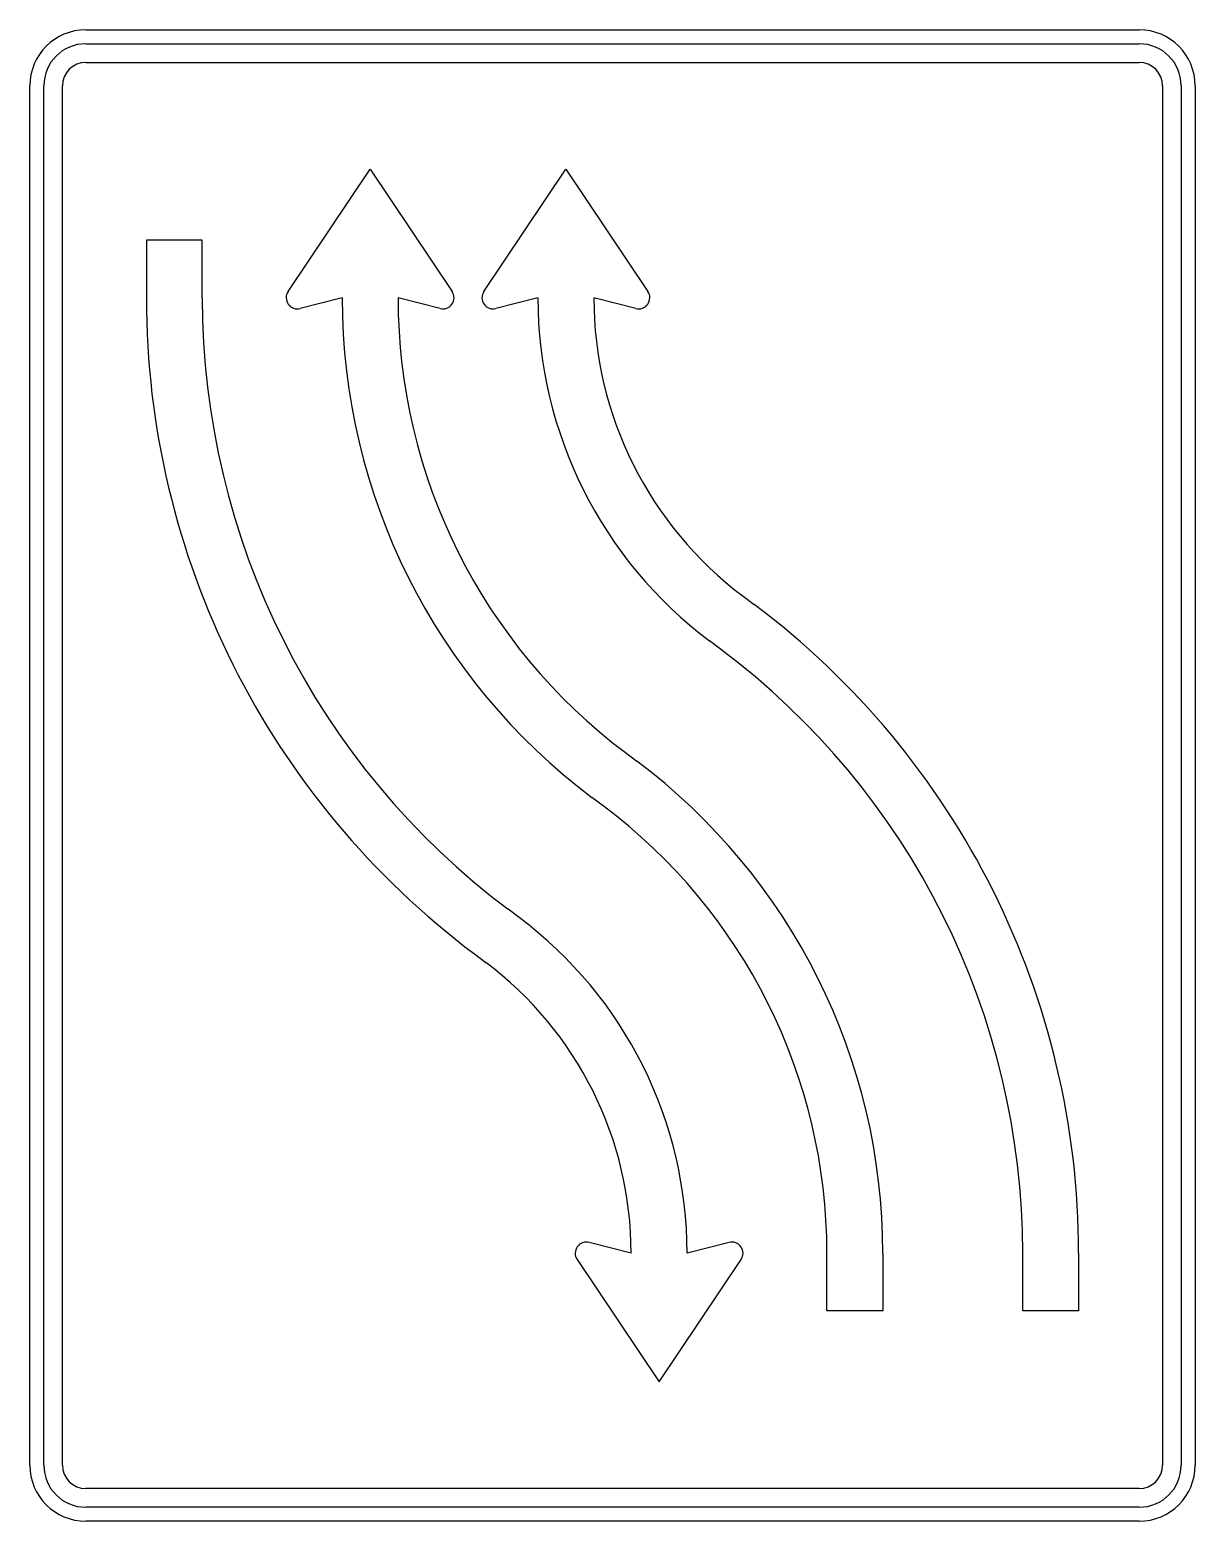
# Model space of a CAD drawing. Extents: x 0 to 1250, y 0 to 1600.
import ezdxf

# ---------------------------------------------------------------- set-up
doc = ezdxf.new("R2010")
doc.units = 0
doc.header["$LTSCALE"] = 25
doc.linetypes.add('AUSGEZOGEN', pattern=[0])
doc.layers.get('0').update_dxf_attribs({"linetype": 'AUSGEZOGEN'})

msp = doc.modelspace()

# ---------------------------------------------------------------- linework, layer by layer
for p, q in [((60, 1600), (1190, 1600)), ((60, 1585), (1190, 1585)), ((60, 1565), (1190, 1565)), ((0, 60), (0, 1540)), ((15, 60), (15, 1540)), ((35, 60), (35, 1540)), ((1215, 1540), (1215, 60)), ((1235, 1540), (1235, 60)), ((1250, 1540), (1250, 60)), ((277, 1319.2), (365, 1450.5)), ((365, 1450.5), (453, 1319.2)), ((487, 1319.2), (575, 1450.5)), ((575, 1450.5), (663, 1319.2)), ((185, 1374.5), (125, 1374.5)), ((125, 1374.5), (125, 1312.5)), ((185, 1312.5), (185, 1374.5)), ((335, 1312.5), (290, 1300.9)), ((440, 1300.9), (395, 1312.5)), ((545, 1312.5), (500, 1300.9)), ((650, 1300.9), (605, 1312.5)), ((765, 992.5), (777, 983.5)), ((741, 935.5), (729, 944.5)), ((639, 824.5), (651, 815.5)), ((615, 767.5), (603, 776.5)), ((525, 647.5), (513, 656.5)), ((477, 608.5), (489, 599.5)), ((645, 287.5), (600, 299.1)), ((750, 299.1), (705, 287.5)), ((587, 280.8), (675, 149.5)), ((675, 149.5), (763, 280.8)), ((855, 225.5), (855, 287.5)), ((915, 287.5), (915, 225.5)), ((1065, 225.5), (1065, 287.5)), ((1125, 287.5), (1125, 225.5)), ((915, 225.5), (855, 225.5)), ((1125, 225.5), (1065, 225.5)), ((1190, 35), (60, 35)), ((1190, 15), (60, 15)), ((1190, 0), (60, 0))]:
    msp.add_line(p, q)
for centre, radius, start, end in [((60, 1540), 60, 90, 180), ((1190, 1540), 60, 0, 90), ((60, 1540), 45, 90, 180), ((1190, 1540), 45, 0, 90), ((60, 1540), 25, 90, 180), ((1190, 1540), 25, 0, 90), ((1005, 1312.5), 880, 180, 233.13), ((1005, 1312.5), 820, 180, 233.13), ((287, 1312.5), 12, 146.195, 284.475), ((1005, 1312.5), 670, 180, 233.13), ((1005, 1312.5), 610, 180, 233.13), ((443, 1312.5), 12, 255.525, 393.805), ((497, 1312.5), 12, 146.195, 284.475), ((1005, 1312.5), 460, 180, 233.13), ((1005, 1312.5), 400, 180, 233.13), ((653, 1312.5), 12, 255.525, 393.805), ((255, 287.5), 870, 0, 53.13), ((255, 287.5), 810, 0, 53.13), ((255, 287.5), 660, 0, 53.13), ((255, 287.5), 600, 0, 53.13), ((255, 287.5), 450, 0, 53.13), ((255, 287.5), 390, 0, 53.13), ((597, 287.5), 12, 75.525, 213.805), ((753, 287.5), 12, 326.195, 464.475), ((60, 60), 60, 180, 270), ((60, 60), 45, 180, 270), ((60, 60), 25, 180, 270), ((1190, 60), 60, 270, 360), ((1190, 60), 45, 270, 360), ((1190, 60), 25, 270, 360)]:
    msp.add_arc(centre, radius, start, end)

doc.saveas('drawing.dxf')
